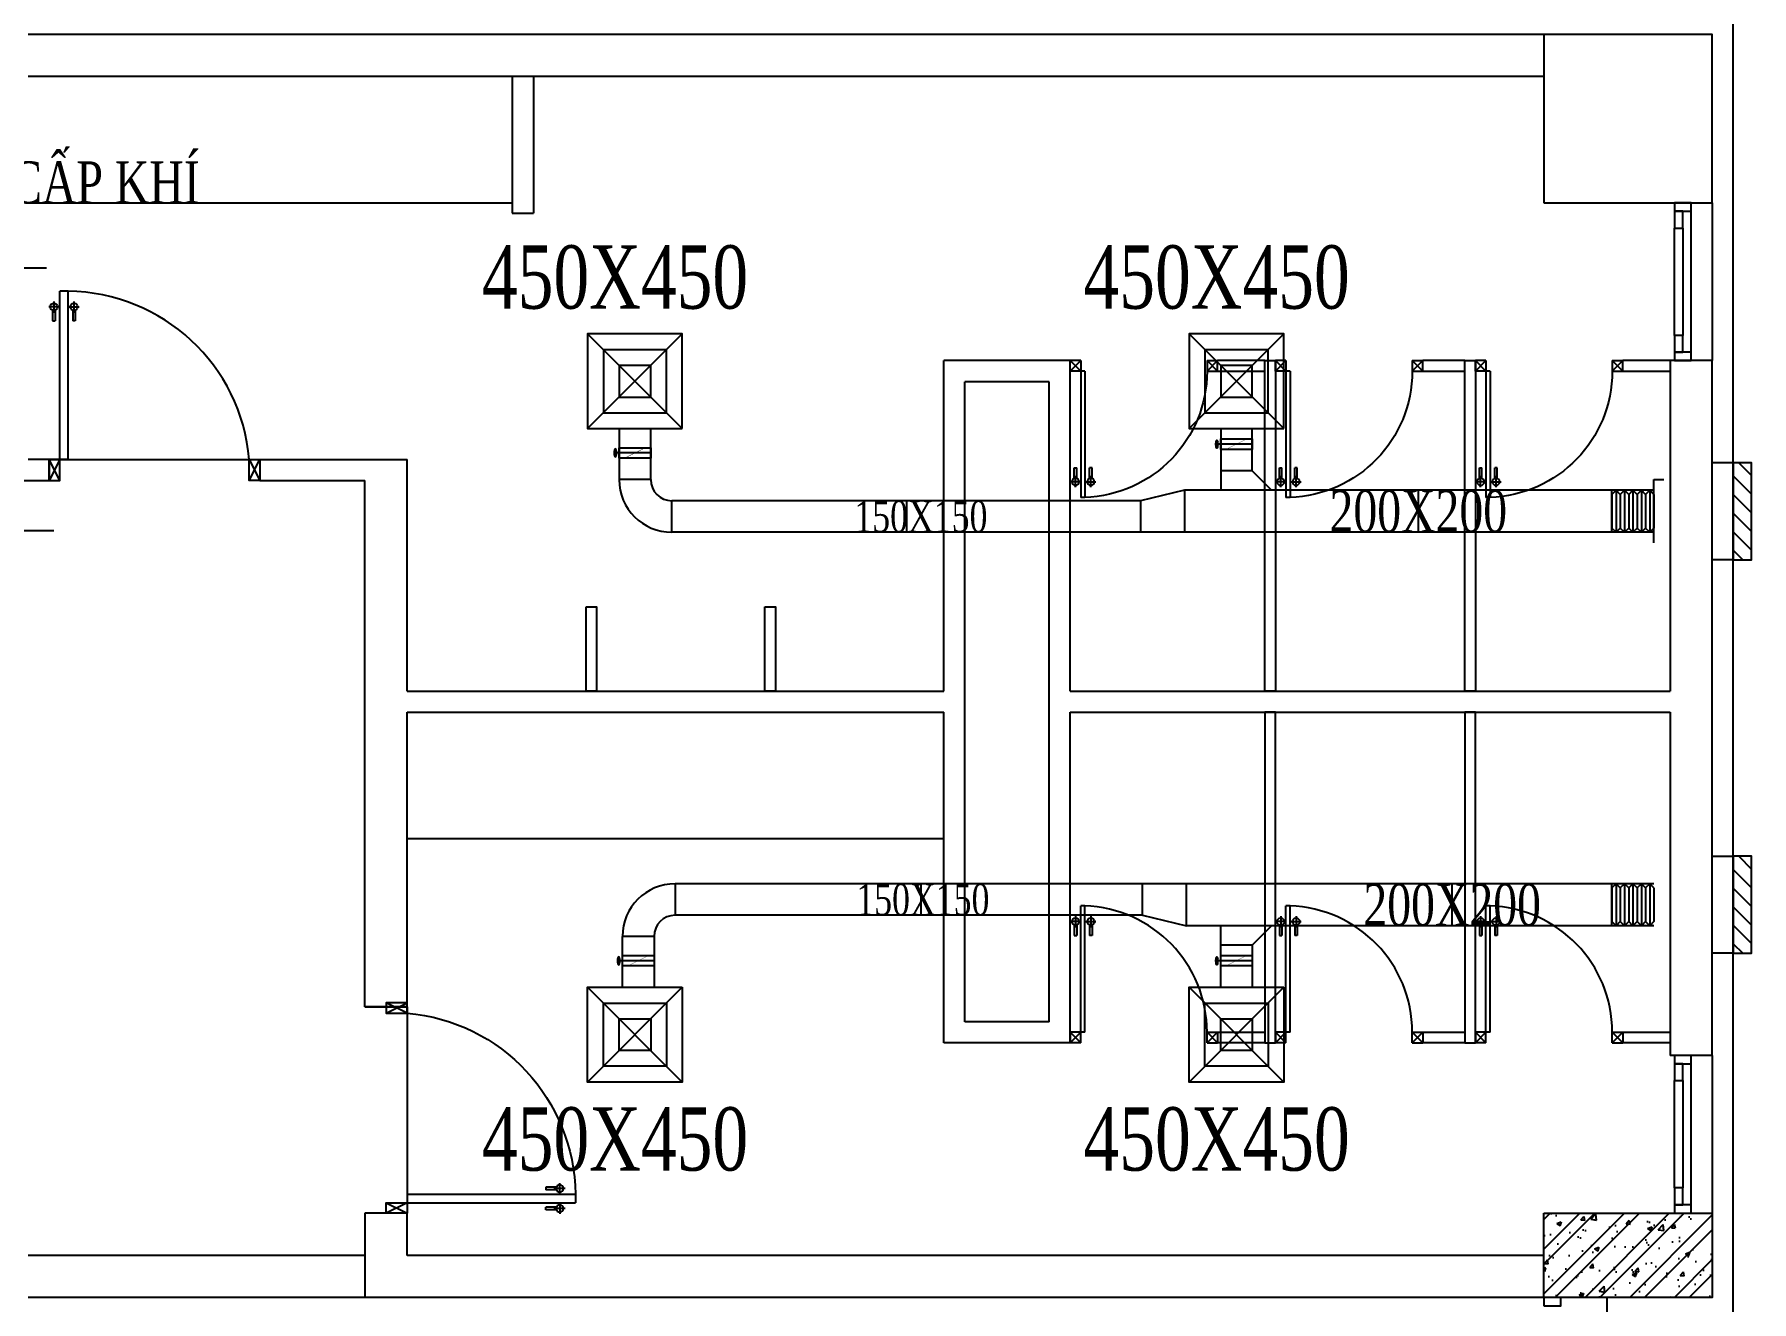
# Model space of a CAD drawing. Header units: metres. Extents: x 352651 to 1421851, y -87441 to -24441.
# Drawn here: x 567907 to 576064, y -54195 to -48175 of the extents above; entities that cross this region are included whole.
import ezdxf
from ezdxf.enums import TextEntityAlignment as Align

# ---------------------------------------------------------------- set-up
doc = ezdxf.new("R2010")
doc.units = ezdxf.units.M
doc.header["$LTSCALE"] = 300
doc.header["$MEASUREMENT"] = 0
for name, color, linetype in [('bat noi mem', 4, 'CONTINUOUS'), ('CUA', 8, 'CONTINUOUS'), ('CUAGIO', 2, 'CONTINUOUS'), ('dien', 2, 'CONTINUOUS'), ('HATCH', 145, 'CONTINUOUS'), ('THAY', 9, 'CONTINUOUS'), ('TUONG', 7, 'CONTINUOUS'), ('vach', 6, 'CONTINUOUS')]:
    doc.layers.add(name, color=color, linetype=linetype)
doc.styles.add('VNCC-RMD', font='vntimeh.shx', dxfattribs={"width": 0.75, "height": 300, "bigfont": 'vns.shx'})

# ---------------------------------------------------------------- blocks, each defined once
blk = doc.blocks.new('A$C1C310622')
at = {"layer": 'CUA', "ltscale": 0.2}
for p, q in [((-167.755, -342.846), (-168.255, -343.346)), ((-167.755, -343.346), (-168.255, -342.846)), ((-167.755, -342.846), (-168.255, -342.846)), ((-168.255, -343.346), (-168.255, -342.846)), ((-167.755, -343.346), (-168.255, -343.346)), ((-167.755, -342.846), (-167.755, -343.346)), ((-167.755, -342.846), (-167.755, -343.346)), ((-167.755, -342.846), (-167.755, -342.846)), ((-161.955, -343.346), (-161.955, -349.346)), ((-161.955, -343.346), (-161.755, -343.346)), ((-161.755, -342.846), (-161.755, -343.346)), ((-161.755, -342.846), (-161.755, -342.846)), ((-161.755, -342.846), (-161.255, -342.846)), ((-161.755, -342.846), (-161.755, -343.346)), ((-161.755, -343.346), (-161.255, -342.846)), ((-161.755, -342.846), (-161.255, -343.346)), ((-161.755, -343.346), (-161.755, -349.346)), ((-161.755, -343.346), (-161.255, -343.346)), ((-161.255, -343.346), (-161.255, -342.846)), ((-162.291, -348.437), (-162.291, -347.944)), ((-162.291, -347.944), (-162.173, -347.944)), ((-162.232, -348.861), (-162.232, -348.312)), ((-162.173, -348.437), (-162.173, -347.944)), ((-161.562, -348.437), (-161.562, -347.944)), ((-161.444, -347.944), (-161.562, -347.944)), ((-161.503, -348.861), (-161.503, -348.312)), ((-161.444, -348.437), (-161.444, -347.944)), ((-161.986, -348.599), (-162.478, -348.599)), ((-161.75, -348.599), (-161.258, -348.599)), ((-161.955, -349.346), (-161.755, -349.346))]:
    blk.add_line(p, q, dxfattribs=at)
for centre in [(-162.232, -348.599), (-161.503, -348.599)]:
    blk.add_circle(centre, 0.173, dxfattribs=at)
at = {"layer": 'CUA', "linetype": 'Continuous'}
blk.add_arc((-161.755, -343.346), 6, 180, 268.23678, dxfattribs=at)
blk = doc.blocks.new('c1000')
at = {"layer": 'CUA', "ltscale": 0.2}
for p, q in [((50, 100), (50, 900)), ((90, 900), (50, 900)), ((90, 100), (90, 900)), ((46.9, 825.3), (-2.3, 825.3)), ((22.3, 851.5), (22.3, 796.6)), ((93.1, 825.3), (142.3, 825.3)), ((117.7, 851.5), (117.7, 796.6)), ((16.3, 809.1), (16.3, 759.8)), ((16.3, 759.8), (28.2, 759.8)), ((28.2, 809.1), (28.2, 759.8)), ((111.8, 809.1), (111.8, 759.8)), ((123.7, 759.8), (111.8, 759.8)), ((123.7, 809.1), (123.7, 759.8)), ((50, 100), (0, 0)), ((50, 0), (0, 100)), ((50, 0), (50, 100)), ((90, 100), (50, 100)), ((950, 0), (950, 100)), ((950, 0), (1000, 100)), ((950, 100), (1000, 0)), ((50, 0), (50, 0)), ((950, 0), (950, 0))]:
    blk.add_line(p, q, dxfattribs=at)
for points in [[(50, 100), (0, 100), (0, 0), (50, 0)], [(950, 100), (1000, 100), (1000, 0), (950, 0)]]:
    blk.add_lwpolyline(points, close=True, dxfattribs=at)
for centre in [(22.3, 825.3), (117.7, 825.3)]:
    blk.add_circle(centre, 17.3, dxfattribs=at)
blk.add_arc((80.9, 27.6), 872.2, 4.75896, 89.39897, dxfattribs=at)
blk = doc.blocks.new('cot1')
at = {"layer": 'vach'}
blk.add_lwpolyline([(-400, -400), (400, -400), (400, 400), (-400, 400)], close=True, dxfattribs=at)
blk = doc.blocks.new('SAD')
at = {"layer": 'CUAGIO', "color": 8}
for p, q in [((-300, -300), (300, 300)), ((300, -300), (-300, 300))]:
    blk.add_line(p, q, dxfattribs=at)
at = {"layer": 'CUAGIO'}
blk.add_lwpolyline([(300, -300), (300, 300), (-300, 300), (-300, -300)], close=True, dxfattribs=at)
at = {"layer": 'CUAGIO', "color": 8}
for points in [[(200, -200), (200, 200), (-200, 200), (-200, -200)], [(100, -100), (100, 100), (-100, 100), (-100, -100)]]:
    blk.add_lwpolyline(points, close=True, dxfattribs=at)
blk = doc.blocks.new('bac noi mem')
at = {"layer": 'bat noi mem'}
for p, q in [((493886.7, -64673), (493866.7, -64693)), ((494046.7, -64673), (493886.7, -64673)), ((494046.7, -64673), (494066.7, -64693)), ((494066.7, -64693), (493866.7, -64693)), ((493866.7, -64693), (493886.7, -64713)), ((493886.7, -64713), (493866.7, -64733)), ((494066.7, -64733), (493866.7, -64733)), ((493866.7, -64733), (493886.7, -64753)), ((493886.7, -64753), (493866.7, -64773)), ((494046.7, -64713), (493886.7, -64713)), ((494046.7, -64753), (493886.7, -64753)), ((494066.7, -64693), (494046.7, -64713)), ((494046.7, -64713), (494066.7, -64733)), ((494066.7, -64733), (494046.7, -64753)), ((494046.7, -64753), (494066.7, -64773)), ((494066.7, -64773), (493866.7, -64773)), ((493866.7, -64773), (493886.7, -64793)), ((493886.7, -64793), (493866.7, -64813)), ((494066.7, -64813), (493866.7, -64813)), ((493866.7, -64813), (493886.7, -64833)), ((493886.7, -64833), (493866.7, -64853)), ((494066.7, -64853), (493866.7, -64853)), ((493866.7, -64853), (493886.7, -64873)), ((494046.7, -64793), (493886.7, -64793)), ((494046.7, -64833), (493886.7, -64833)), ((494066.7, -64773), (494046.7, -64793)), ((494046.7, -64793), (494066.7, -64813)), ((494066.7, -64813), (494046.7, -64833)), ((494046.7, -64833), (494066.7, -64853)), ((494066.7, -64853), (494046.7, -64873)), ((494046.7, -64873), (493886.7, -64873))]:
    blk.add_line(p, q, dxfattribs=at)

msp = doc.modelspace()

# ---------------------------------------------------------------- hatches: boundary and pattern name
at = {"layer": 'CUAGIO'}
h = msp.add_hatch(dxfattribs=at)
h.set_pattern_fill('ANSI31', color=256, scale=100, style=0)
h.set_pattern_definition([(315, (599913.3675, 192899.4216), (4.41941738, 4.41941738), [])])
edge = h.paths.add_edge_path()
edge.add_ellipse((570666.4, -50164.1), major_axis=(0, -19), ratio=0.310482, start_angle=0, end_angle=360, ccw=False)
h = msp.add_hatch(dxfattribs=at)
h.set_pattern_fill('ANSI31', color=256, scale=100, style=0)
h.set_pattern_definition([(315, (602770.9057, 192941.499), (4.41941738, 4.41941738), [])])
edge = h.paths.add_edge_path()
edge.add_ellipse((573523.9, -50122), major_axis=(0, -19), ratio=0.310482, start_angle=0, end_angle=360, ccw=False)
h = msp.add_hatch(dxfattribs=at)
h.set_pattern_fill('ANSI31', color=256, scale=500, style=0)
h.set_pattern_definition([(315, (62140.39, -99646.584), (-44.194174, -44.194174), [])])
h.paths.add_polyline_path([(575977.2, -50671.1), (576064.4, -50671.1), (576064.4, -50210.2), (575977.2, -50210.2)])
h = msp.add_hatch(dxfattribs=at)
h.set_pattern_fill('ANSI31', color=256, scale=500, style=0)
h.set_pattern_definition([(315, (62140.39, -101516.274), (-44.194174, -44.194174), [])])
h.paths.add_polyline_path([(575977.2, -52540.8), (576064.4, -52540.8), (576064.4, -52079.9), (575977.2, -52079.9)])
h = msp.add_hatch(dxfattribs=at)
h.set_pattern_fill('ANSI31', color=256, scale=100, style=0)
h.set_pattern_definition([(315, (599929.086, 190487.654), (4.41941738, 4.41941738), [])])
edge = h.paths.add_edge_path()
edge.add_ellipse((570682.1, -52575.9), major_axis=(0, -19), ratio=0.310482, start_angle=0, end_angle=360, ccw=False)
h = msp.add_hatch(dxfattribs=at)
h.set_pattern_fill('ANSI31', color=256, scale=100, style=0)
h.set_pattern_definition([(315, (602770.9057, 190487.654), (4.41941738, 4.41941738), [])])
edge = h.paths.add_edge_path()
edge.add_ellipse((573523.9, -52575.9), major_axis=(0, -19), ratio=0.310482, start_angle=0, end_angle=360, ccw=False)
at = {"layer": 'HATCH', "linetype": 'Continuous'}
h = msp.add_hatch(dxfattribs=at)
h.set_pattern_fill('ANSI32', color=256, scale=400, style=0)
h.set_pattern_definition([(45, (87244.73, -347466.49), (-106.066017, 106.066017), []), (45, (87315.44, -347466.49), (-106.066017, 106.066017), [])])
h.paths.add_polyline_path([(575777.2, -53775.5), (575477.2, -53775.5), (575477.2, -54075.5), (575777.2, -54075.5)])
h.paths.add_polyline_path([(575877.2, -53775.5), (575777.2, -53775.5), (575777.2, -54075.5), (575877.2, -54075.5)])
h.paths.add_polyline_path([(575477.2, -53775.5), (575077.2, -53775.5), (575077.2, -54075.5), (575477.2, -54075.5)])
h.paths.add_polyline_path([(575477.2, -54075.5), (575077.2, -54075.5), (575077.2, -54175.5), (575477.2, -54175.5)])
h.paths.add_polyline_path([(575877.2, -54075.5), (575477.2, -54075.5), (575477.2, -54175.5), (575877.2, -54175.5)])
h = msp.add_hatch(dxfattribs=at)
h.set_pattern_fill('AR-CONC,_O', color=256, scale=30)
h.set_pattern_definition([(50, (87244.73, -347466.49), (215.178055, -18.82564), [22.5, -247.5]), (355, (87244.73, -347466.49), (-41.6254, 225.65764), [18, -198]), (100.4514, (87262.66, -347468.05), (173.552815, 206.83186), [19.12206, -210.34263]), (46.1842, (87244.73, -347406.49), (320.17231, -49.6557), [33.75, -371.25]), (96.6356, (87271.4, -347410.62), (280.39881, 292.23536), [28.68309, -315.5139]), (351.1842, (87244.73, -347406.5), (280.39858, 292.23558), [27, -297]), (21, (87274.73, -347421.49), (179.072116, -120.785667), [22.5, -247.5]), (326, (87274.73, -347421.49), (72.9946, 217.54501), [18, -198]), (71.4514, (87289.65, -347431.55), (252.06679, 96.75915), [19.12206, -210.34263]), (37.5, (87244.73, -347466.486), (3.647957, 99.868156), [0, -195.6, 0, -201, 0, -198.75]), (7.5, (87244.73, -347466.49), (78.920861, 118.323514), [0, -114.6, 0, -191.1, 0, -75.75]), (327.5, (87177.83, -347466.486), (160.146731, -6.766462), [0, -75, 0, -234, 0, -310.5]), (317.5, (87147.83, -347466.49), (174.95585, 30.031495), [0, -97.5, 0, -155.4, 0, -220.5])])
h.paths.add_polyline_path([(575777.2, -53775.5), (575477.2, -53775.5), (575477.2, -54075.5), (575777.2, -54075.5)])
h.paths.add_polyline_path([(575877.2, -53775.5), (575777.2, -53775.5), (575777.2, -54075.5), (575877.2, -54075.5)])
h.paths.add_polyline_path([(575877.2, -54075.5), (575477.2, -54075.5), (575477.2, -54175.5), (575877.2, -54175.5)])
h.paths.add_polyline_path([(575477.2, -54075.5), (575077.2, -54075.5), (575077.2, -54175.5), (575477.2, -54175.5)])
h.paths.add_polyline_path([(575477.2, -53775.5), (575077.2, -53775.5), (575077.2, -54075.5), (575477.2, -54075.5)])

# ---------------------------------------------------------------- linework, layer by layer
at = {"layer": 'CUA', "linetype": 'Continuous'}
for p, q in [((570177.2, -48375.5), (570177.2, -49025.5)), ((570277.2, -48375.5), (570277.2, -49025.5)), ((567877.2, -48975.5), (570177.2, -48975.5)), ((570177.2, -49025.5), (570277.2, -49025.5)), ((575777.2, -49685.5), (575777.2, -49015.5)), ((575697.2, -49605.5), (575697.2, -49095.5)), ((575737.2, -49095.5), (575737.2, -49605.5)), ((573752.2, -49725.5), (573527.2, -49725.5)), ((574702.2, -49725.5), (574502.2, -49725.5)), ((575677.2, -49725.5), (575452.2, -49725.5)), ((573527.2, -49775.5), (573752.2, -49775.5)), ((574502.2, -49775.5), (574702.2, -49775.5)), ((575452.2, -49775.5), (575677.2, -49775.5)), ((569677.2, -51995.5), (572227.2, -51995.5)), ((573527.2, -52915.5), (573752.2, -52915.5)), ((574502.2, -52915.5), (574702.2, -52915.5)), ((575452.2, -52915.5), (575677.2, -52915.5)), ((573752.2, -52965.5), (573527.2, -52965.5)), ((574702.2, -52965.5), (574502.2, -52965.5)), ((575677.2, -52965.5), (575452.2, -52965.5)), ((575777.2, -53735.5), (575777.2, -53065.5)), ((575697.2, -53655.5), (575697.2, -53145.5)), ((575737.2, -53145.5), (575737.2, -53655.5))]:
    msp.add_line(p, q, dxfattribs=at)
at = {"layer": 'CUA'}
for points in [[(575697.2, -49015.5), (575777.2, -49015.5), (575777.2, -48975.5), (575697.2, -48975.5)], [(575697.2, -49015.5), (575697.2, -49095.5), (575737.2, -49095.5), (575737.2, -49015.5)], [(575697.2, -49605.5), (575697.2, -49685.5), (575737.2, -49685.5), (575737.2, -49605.5)], [(575697.2, -49725.5), (575777.2, -49725.5), (575777.2, -49685.5), (575697.2, -49685.5)], [(575697.2, -53065.5), (575777.2, -53065.5), (575777.2, -53025.5), (575697.2, -53025.5)], [(575697.2, -53065.5), (575697.2, -53145.5), (575737.2, -53145.5), (575737.2, -53065.5)], [(575697.2, -53655.5), (575697.2, -53735.5), (575737.2, -53735.5), (575737.2, -53655.5)], [(575697.2, -53775.5), (575777.2, -53775.5), (575777.2, -53735.5), (575697.2, -53735.5)]]:
    msp.add_lwpolyline(points, close=True, dxfattribs=at)
at = {"layer": 'CUA', "linetype": 'Continuous'}
for points in [[(573752.2, -51295.5), (573752.2, -49725.5), (573802.2, -49725.5), (573802.2, -51295.5)], [(574702.2, -51295.5), (574702.2, -49725.5), (574752.2, -49725.5), (574752.2, -51295.5)], [(570527.2, -50895.5), (570577.2, -50895.5), (570577.2, -51295.5), (570527.2, -51295.5)], [(571377.2, -50895.5), (571427.2, -50895.5), (571427.2, -51295.5), (571377.2, -51295.5)], [(573752.2, -51395.5), (573752.2, -52965.5), (573802.2, -52965.5), (573802.2, -51395.5)], [(574702.2, -51395.5), (574702.2, -52965.5), (574752.2, -52965.5), (574752.2, -51395.5)], [(575077.2, -54215.5), (575157.2, -54215.5), (575157.2, -54175.5), (575077.2, -54175.5)]]:
    msp.add_lwpolyline(points, close=True, dxfattribs=at)
at = {"layer": 'CUAGIO', "linetype": 'ByBlock', "ltscale": 1.5}
for p, q in [((566923.4, -49284.5), (567965.1, -49284.5)), ((575400.4, -50540.7), (575400.4, -50340.7)), ((566111.1, -50532.8), (567998.5, -50532.8)), ((575400.4, -52410.3), (575400.4, -52210.3))]:
    msp.add_line(p, q, dxfattribs=at)
at = {"layer": 'CUAGIO'}
for p, q in [((570684.7, -50048.6), (570684.7, -50290.7)), ((570834.7, -50290.7), (570834.7, -50048.6)), ((573542.2, -50048.6), (573542.2, -50340.7)), ((573692.2, -50248.6), (573692.2, -50048.6)), ((570834.7, -50164.1), (570666.4, -50164.1)), ((573692.2, -50122), (573523.9, -50122)), ((573692.2, -50248.6), (573542.2, -50248.6)), ((573692.2, -50248.6), (573784.3, -50340.7)), ((570834.7, -50290.7), (570684.7, -50290.7)), ((575600.4, -50590.7), (575600.4, -50290.7)), ((575600.4, -50290.7), (575646.5, -50290.7)), ((573161, -50390.7), (570934.7, -50390.7)), ((570934.7, -50540.7), (570934.7, -50390.7)), ((572051, -50540.7), (572051, -50390.7)), ((573371, -50340.7), (573161, -50390.7)), ((573161, -50390.7), (573161, -50540.7)), ((575600.4, -50340.7), (573371, -50340.7)), ((573371, -50340.7), (573371, -50540.7)), ((574481, -50340.7), (574481, -50540.7)), ((575600.4, -50540.7), (570934.7, -50540.7)), ((575600.4, -52210.3), (570950.4, -52210.3)), ((570950.4, -52210.3), (570950.4, -52360.3)), ((572117.4, -52210.3), (572117.4, -52360.3)), ((573170.4, -52360.3), (573170.4, -52210.3)), ((573380.4, -52410.3), (573380.4, -52210.3)), ((574641.7, -52410.3), (574641.7, -52210.3)), ((573170.4, -52360.3), (570950.4, -52360.3)), ((573170.4, -52360.3), (573380.4, -52410.3)), ((575600.4, -52410.3), (573380.4, -52410.3)), ((573542.2, -52702.4), (573542.2, -52410.3)), ((573692.2, -52502.4), (573784.3, -52410.3)), ((570700.4, -52702.4), (570700.4, -52460.3)), ((570850.4, -52460.3), (570700.4, -52460.3)), ((570850.4, -52460.3), (570850.4, -52702.4)), ((573692.2, -52502.4), (573542.2, -52502.4)), ((573692.2, -52502.4), (573692.2, -52702.4)), ((570850.4, -52575.9), (570682.1, -52575.9)), ((573692.2, -52575.9), (573523.9, -52575.9))]:
    msp.add_line(p, q, dxfattribs=at)
at = {"layer": 'CUAGIO', "const_width": 1.5}
for points in [[(570834.7, -50164.1), (570666.4, -50164.1)], [(570684.7, -50164.1), (570684.7, -50189.1), (570834.7, -50189.1), (570834.7, -50139.1), (570684.7, -50139.1), (570684.7, -50164.1)], [(570719.4, -50184.1), (570799.3, -50144.1)], [(573692.2, -50122), (573523.9, -50122)], [(573542.2, -50122), (573542.2, -50147), (573692.2, -50147), (573692.2, -50097), (573542.2, -50097), (573542.2, -50122)], [(573576.9, -50142), (573656.8, -50102)], [(570850.4, -52575.9), (570682.1, -52575.9)], [(570700.4, -52575.9), (570700.4, -52600.9), (570850.4, -52600.9), (570850.4, -52550.9), (570700.4, -52550.9), (570700.4, -52575.9)], [(570735.1, -52595.8), (570815, -52555.9)], [(573692.2, -52575.9), (573523.9, -52575.9)], [(573542.2, -52575.9), (573542.2, -52600.9), (573692.2, -52600.9), (573692.2, -52550.9), (573542.2, -52550.9), (573542.2, -52575.9)], [(573576.9, -52595.8), (573656.8, -52555.9)]]:
    msp.add_lwpolyline(points, dxfattribs=at)
at = {"layer": 'CUAGIO'}
for points in [[(570684.7, -50189.1), (570684.7, -50139.1), (570834.7, -50139.1), (570834.7, -50189.1)], [(573542.2, -50147), (573542.2, -50097), (573692.2, -50097), (573692.2, -50147)], [(575977.2, -50671.1), (576064.4, -50671.1), (576064.4, -50210.2), (575977.2, -50210.2)], [(575877.2, -52080), (575977.2, -52080), (575977.2, -52540.8), (575877.2, -52540.8)], [(575977.2, -52540.8), (576064.4, -52540.8), (576064.4, -52079.9), (575977.2, -52079.9)], [(570700.4, -52600.9), (570700.4, -52550.9), (570850.4, -52550.9), (570850.4, -52600.9)], [(573542.2, -52600.9), (573542.2, -52550.9), (573692.2, -52550.9), (573692.2, -52600.9)]]:
    msp.add_lwpolyline(points, close=True, dxfattribs=at)
at = {"layer": 'CUAGIO', "const_width": 2.67}
for points in [[(570759.4, -50165.9, -1), (570759.4, -50162.3, -1)], [(573616.9, -50123.8, -1), (573616.9, -50120.2, -1)], [(570775.1, -52577.7, -1), (570775.1, -52574, -1)], [(573616.9, -52577.7, -1), (573616.9, -52574, -1)]]:
    msp.add_lwpolyline(points, format="xyb", close=True, dxfattribs=at)
at = {"layer": 'CUAGIO'}
for centre, radius, start, end in [((570934.7, -50290.7), 250, 180, 270), ((570934.7, -50290.7), 100, 180, 270), ((570950.4, -52460.3), 250, 90, 180), ((570950.4, -52460.3), 100, 90, 180)]:
    msp.add_arc(centre, radius, start, end, dxfattribs=at)
at = {"layer": 'CUAGIO', "extrusion": (0, 0, -1)}
for centre in [(570666.4, -50164.1), (573523.9, -50122), (570682.1, -52575.9), (573523.9, -52575.9)]:
    msp.add_ellipse(centre, major_axis=(0, -19), ratio=0.310482, start_param=-1.570796, end_param=4.712389, dxfattribs=at)
at = {"layer": 'dien'}
msp.add_lwpolyline([(575877.2, -50209.7), (575977.2, -50209.7), (575977.2, -50671.7), (575877.2, -50671.7)], close=True, dxfattribs=at)
at = {"layer": 'THAY'}
for p, q in [((575977.2, -56175.5), (575977.2, -34075.5)), ((575877.2, -48975.5), (575877.2, -49725.5)), ((567977.2, -50195.5), (568977.2, -50195.5)), ((569677.2, -52795.5), (569677.2, -53775.5)), ((575877.2, -53025.5), (575877.2, -53775.5)), ((575377.2, -54175.5), (575377.2, -56175.5))]:
    msp.add_line(p, q, dxfattribs=at)
at = {"layer": 'THAY', "linetype": 'Continuous'}
for p, q in [((569477.2, -53975.5), (567877.2, -53975.5)), ((569477.2, -54175.5), (567877.2, -54175.5))]:
    msp.add_line(p, q, dxfattribs=at)
at = {"layer": 'TUONG'}
for p, q in [((575077.2, -48175.5), (567877.2, -48175.5)), ((575077.2, -48375.5), (567877.2, -48375.5)), ((572827.2, -49725.5), (572227.2, -49725.5)), ((572227.2, -51295.5), (572227.2, -49725.5)), ((572827.2, -51295.5), (572827.2, -49725.5)), ((575677.2, -49725.5), (575677.2, -51295.5)), ((575877.2, -49725.5), (575677.2, -49725.5)), ((575877.2, -53025.5), (575877.2, -49725.5)), ((572327.2, -52865.5), (572327.2, -49825.5)), ((572727.2, -49825.5), (572327.2, -49825.5)), ((572727.2, -52865.5), (572727.2, -49825.5)), ((567977.2, -50195.5), (567877.2, -50195.5)), ((567977.2, -50295.5), (567977.2, -50195.5)), ((567977.2, -50195.5), (567977.2, -50295.5)), ((568977.2, -50195.5), (569677.2, -50195.5)), ((568977.2, -50195.5), (568977.2, -50295.5)), ((569677.2, -50797.1), (569677.2, -50195.5)), ((567777.2, -50295.5), (567977.2, -50295.5)), ((568977.2, -50295.5), (569477.2, -50295.5)), ((569477.2, -52795.5), (569477.2, -50295.5)), ((569677.2, -51295.5), (569677.2, -50797.1)), ((569677.2, -51295.5), (572227.2, -51295.5)), ((572827.2, -51295.5), (575677.2, -51295.5)), ((569677.2, -52795.5), (569677.2, -51395.5)), ((569677.2, -51395.5), (572227.2, -51395.5)), ((572227.2, -52965.5), (572227.2, -51395.5)), ((572827.2, -52965.5), (572827.2, -51395.5)), ((572827.2, -51395.5), (575677.2, -51395.5)), ((575677.2, -51395.5), (575677.2, -53025.5)), ((569477.2, -52795.5), (569677.2, -52795.5)), ((569677.2, -52795.5), (569477.2, -52795.5)), ((572727.2, -52865.5), (572327.2, -52865.5)), ((572827.2, -52965.5), (572227.2, -52965.5)), ((575877.2, -53025.5), (575677.2, -53025.5)), ((569477.2, -53775.5), (569477.2, -54175.5)), ((569677.2, -53775.5), (569477.2, -53775.5)), ((569677.2, -53975.5), (569677.2, -53775.5)), ((575077.2, -53975.5), (569677.2, -53975.5)), ((575877.2, -54175.5), (569477.2, -54175.5))]:
    msp.add_line(p, q, dxfattribs=at)
msp.add_lwpolyline([(575077.2, -53775.5), (575877.2, -53775.5), (575877.2, -54175.5), (575077.2, -54175.5)], close=True, dxfattribs=at)

# ---------------------------------------------------------------- block references
at = {"layer": 'CUA', "linetype": 'Continuous', "xscale": -100, "yscale": 100, "zscale": 100}
for p in [(556701.8, -15440.9), (557676.8, -15440.9), (558626.8, -15440.9)]:
    msp.add_blockref('A$C1C310622', p, dxfattribs=at)
at = {"layer": 'CUA', "linetype": 'Continuous', "xscale": 100, "yscale": 100, "zscale": 100, "rotation": 180}
for p in [(556701.8, -87250.1), (557676.8, -87250.1), (558626.8, -87250.1)]:
    msp.add_blockref('A$C1C310622', p, dxfattribs=at)
at = {"layer": 'CUAGIO', "xscale": 0.75, "yscale": 0.75, "zscale": 0.75}
for p in [(570759.7, -49823.6), (573617.2, -49823.6)]:
    msp.add_blockref('SAD', p, dxfattribs=at)
at = {"layer": 'CUAGIO', "xscale": -1, "rotation": 270}
for p in [(640273.4, -544407.3), (640273.4, -546277)]:
    msp.add_blockref('bac noi mem', p, dxfattribs=at)
at = {"layer": 'CUAGIO', "xscale": -0.75, "yscale": 0.75, "zscale": 0.75, "rotation": 180}
for p in [(570759.7, -52927.4), (573617.2, -52927.4)]:
    msp.add_blockref('SAD', p, dxfattribs=at)
at = {"layer": 'TUONG'}
msp.add_blockref('c1000', (567977.2, -50295.5), dxfattribs=at)
at = {"layer": 'TUONG', "xscale": -1, "rotation": 270}
msp.add_blockref('c1000', (569577.2, -53775.5), dxfattribs=at)
at = {"layer": 'vach'}
msp.add_blockref('cot1', (575477.2, -48575.5), dxfattribs=at)

# ---------------------------------------------------------------- texts
at = {"layer": 'CUAGIO', "color": 3, "style": 'VNCC-RMD', "width": 0.75}
msp.add_text('®\xadêng cÊp khÝ', height=200, dxfattribs=at).set_placement((566905, -48978.8))
for s, height, p in [('450x450', 300, (570665.2, -49478.3)), ('450x450', 300, (573522.8, -49478.3)), ('150x150', 150, (572118, -50540.7)), ('200x200', 200, (574481, -50540.7)), ('150x150', 150, (572127.4, -52360.3)), ('200x200', 200, (574641.7, -52410.3)), ('450x450', 300, (570665.2, -53572.7)), ('450x450', 300, (573522.8, -53572.7))]:
    msp.add_text(s, height=height, dxfattribs=at).set_placement(p, align=Align.CENTER)

doc.saveas('drawing.dxf')
